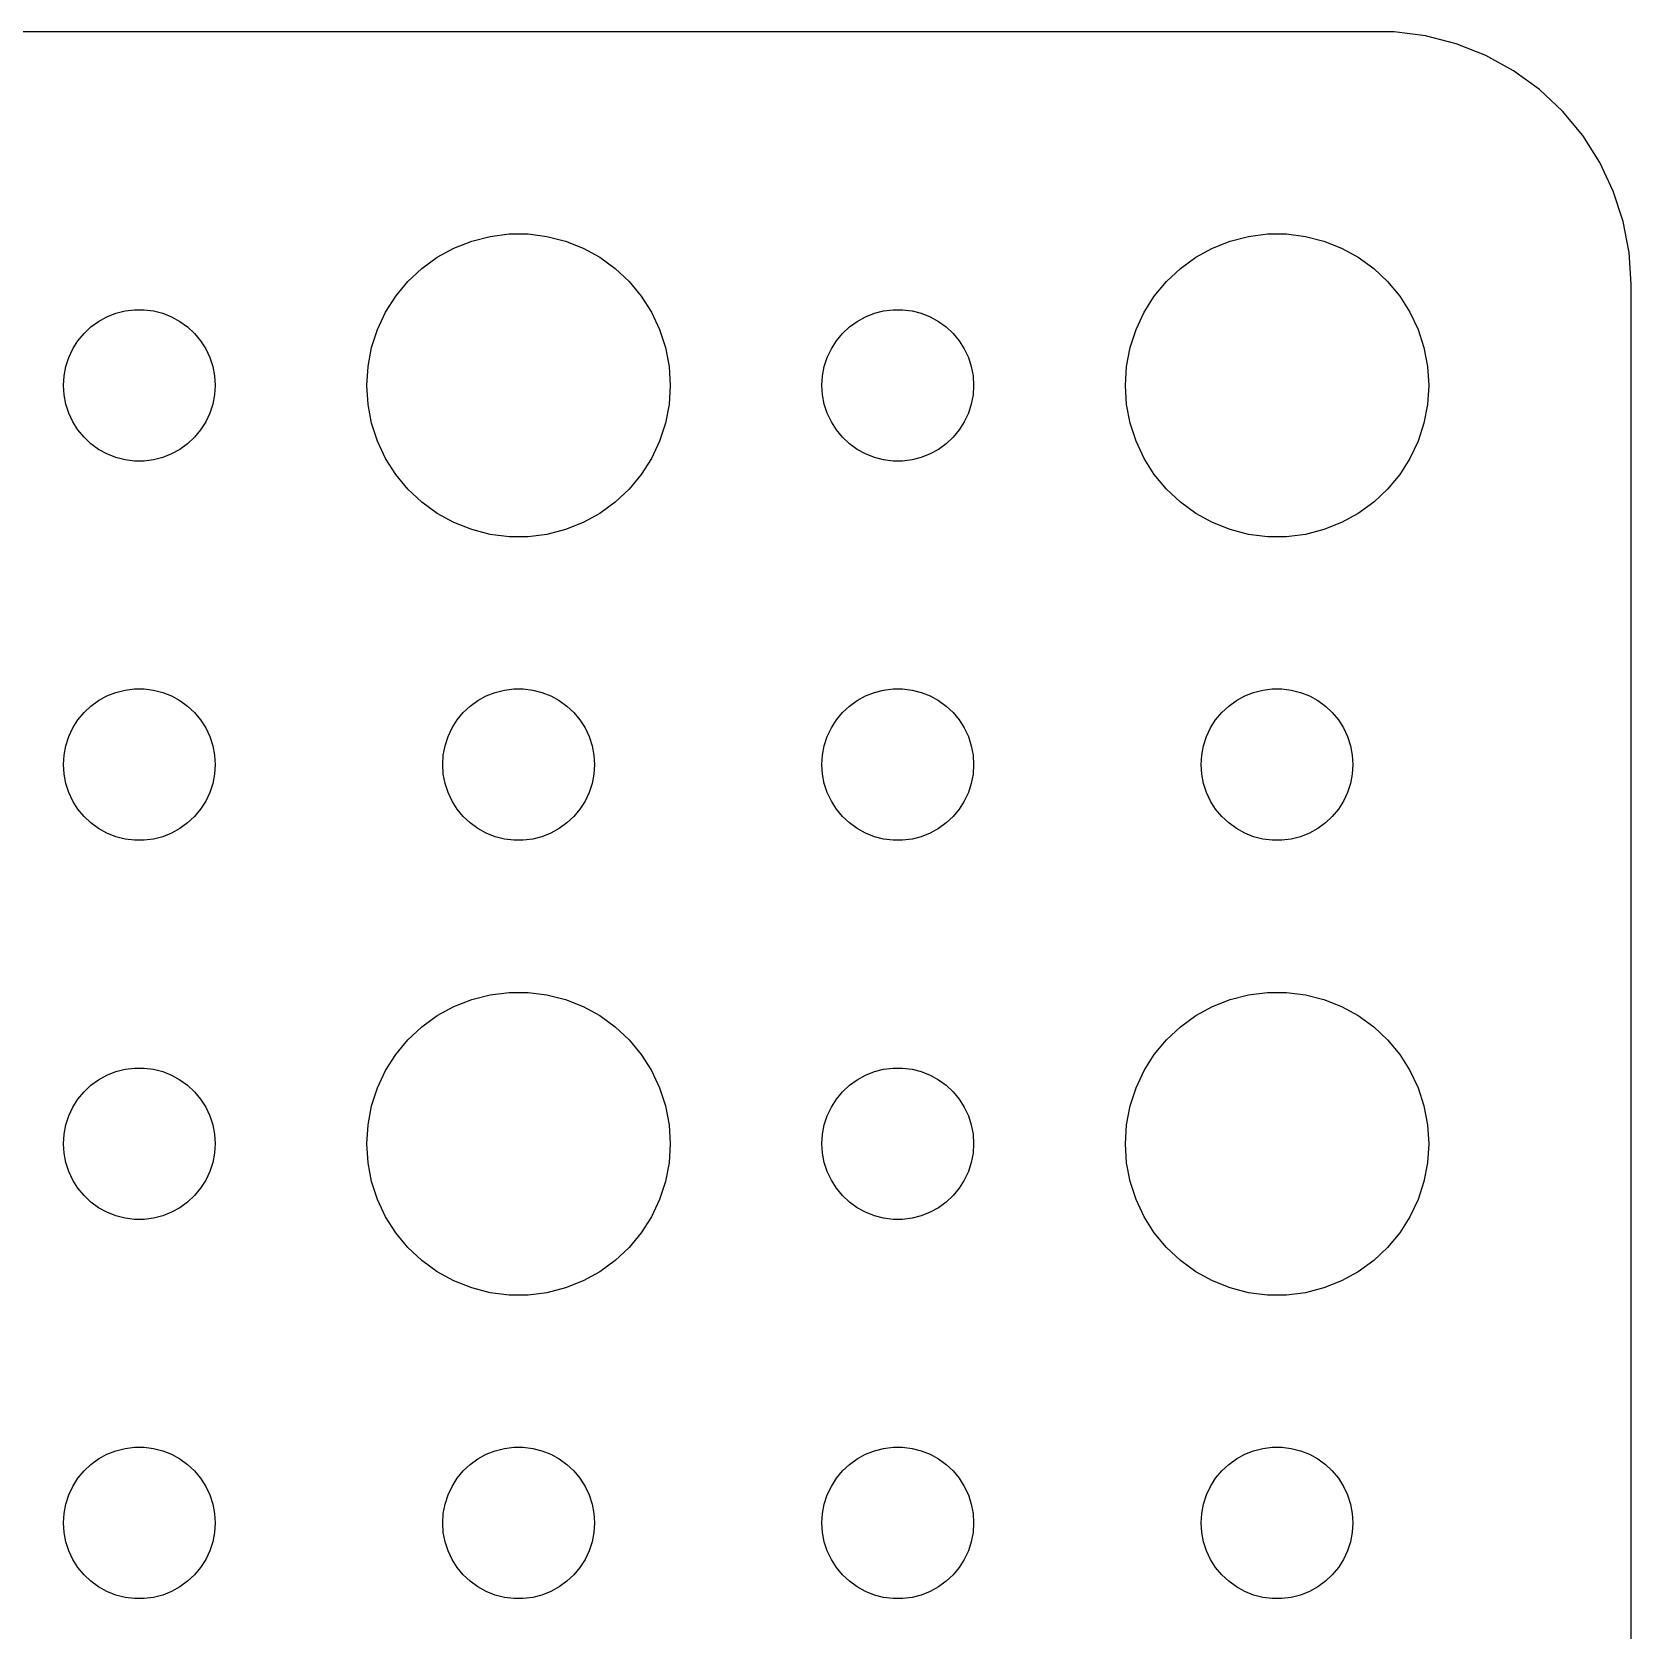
# Model space of a CAD drawing. Header units: metres. Extents: x -120 to 120, y -119 to 119.
# Drawn here: x 87.88 to 119.5, y 87.88 to 119.49 of the extents above; entities that cross this region are included whole.
import ezdxf

# ---------------------------------------------------------------- set-up
doc = ezdxf.new("R2010")
doc.units = ezdxf.units.M

msp = doc.modelspace()

# ---------------------------------------------------------------- linework, layer by layer
for p, q in [((114.814, 119.49), (-114.814, 119.49)), ((115.437, 119.411), (114.814, 119.49)), ((116.045, 119.255), (115.437, 119.411)), ((116.629, 119.024), (116.045, 119.255)), ((117.179, 118.722), (116.629, 119.024)), ((117.687, 118.353), (117.179, 118.722)), ((118.145, 117.923), (117.687, 118.353)), ((118.545, 117.439), (118.145, 117.923)), ((118.882, 116.909), (118.545, 117.439)), ((119.149, 116.341), (118.882, 116.909)), ((119.343, 115.743), (119.149, 116.341)), ((119.461, 115.127), (119.343, 115.743)), ((96.573, 115.353), (96.9379, 115.447)), ((96.9379, 115.447), (97.3116, 115.494)), ((97.3116, 115.494), (97.6884, 115.494)), ((97.6884, 115.494), (98.0621, 115.447)), ((98.0621, 115.447), (98.427, 115.353)), ((111.573, 115.353), (111.938, 115.447)), ((111.938, 115.447), (112.312, 115.494)), ((112.312, 115.494), (112.688, 115.494)), ((112.688, 115.494), (113.062, 115.447)), ((113.062, 115.447), (113.427, 115.353)), ((95.8925, 115.033), (96.2227, 115.214)), ((96.2227, 115.214), (96.573, 115.353)), ((98.427, 115.353), (98.7773, 115.214)), ((98.7773, 115.214), (99.1075, 115.033)), ((110.893, 115.033), (111.223, 115.214)), ((111.223, 115.214), (111.573, 115.353)), ((113.427, 115.353), (113.777, 115.214)), ((113.777, 115.214), (114.107, 115.033)), ((119.5, 114.5), (119.461, 115.127)), ((95.3131, 114.554), (95.5877, 114.812)), ((95.5877, 114.812), (95.8925, 115.033)), ((99.1075, 115.033), (99.4123, 114.812)), ((99.4123, 114.812), (99.6869, 114.554)), ((110.313, 114.554), (110.588, 114.812)), ((110.588, 114.812), (110.893, 115.033)), ((114.107, 115.033), (114.412, 114.812)), ((114.412, 114.812), (114.687, 114.554)), ((95.073, 114.263), (95.3131, 114.554)), ((99.6869, 114.554), (99.927, 114.263)), ((110.073, 114.263), (110.313, 114.554)), ((114.687, 114.554), (114.927, 114.263)), ((119.5, -114.5), (119.5, 114.5)), ((94.8711, 113.945), (95.073, 114.263)), ((99.927, 114.263), (100.129, 113.945)), ((109.871, 113.945), (110.073, 114.263)), ((114.927, 114.263), (115.129, 113.945)), ((89.1963, 113.766), (89.3613, 113.857)), ((89.3613, 113.857), (89.5365, 113.927)), ((89.5365, 113.927), (89.7189, 113.973)), ((89.7189, 113.973), (89.9058, 113.997)), ((89.9058, 113.997), (90.0942, 113.997)), ((90.0942, 113.997), (90.2811, 113.973)), ((90.2811, 113.973), (90.4635, 113.927)), ((90.4635, 113.927), (90.6387, 113.857)), ((90.6387, 113.857), (90.8037, 113.766)), ((94.7107, 113.604), (94.8711, 113.945)), ((100.129, 113.945), (100.289, 113.604)), ((104.196, 113.766), (104.361, 113.857)), ((104.361, 113.857), (104.536, 113.927)), ((104.536, 113.927), (104.719, 113.973)), ((104.719, 113.973), (104.906, 113.997)), ((104.906, 113.997), (105.094, 113.997)), ((105.094, 113.997), (105.281, 113.973)), ((105.281, 113.973), (105.464, 113.927)), ((105.464, 113.927), (105.639, 113.857)), ((105.639, 113.857), (105.804, 113.766)), ((109.711, 113.604), (109.871, 113.945)), ((115.129, 113.945), (115.289, 113.604)), ((88.7865, 113.382), (88.9065, 113.527)), ((88.9065, 113.527), (89.0439, 113.656)), ((89.0439, 113.656), (89.1963, 113.766)), ((90.8037, 113.766), (90.9561, 113.656)), ((90.9561, 113.656), (91.0934, 113.527)), ((91.0934, 113.527), (91.2135, 113.382)), ((94.5943, 113.246), (94.7107, 113.604)), ((100.289, 113.604), (100.406, 113.246)), ((103.786, 113.382), (103.907, 113.527)), ((103.907, 113.527), (104.044, 113.656)), ((104.044, 113.656), (104.196, 113.766)), ((105.804, 113.766), (105.956, 113.656)), ((105.956, 113.656), (106.093, 113.527)), ((106.093, 113.527), (106.214, 113.382)), ((109.594, 113.246), (109.711, 113.604)), ((115.289, 113.604), (115.406, 113.246)), ((88.6053, 113.052), (88.6855, 113.223)), ((88.6855, 113.223), (88.7865, 113.382)), ((91.2135, 113.382), (91.3145, 113.223)), ((91.3145, 113.223), (91.3947, 113.052)), ((94.5237, 112.876), (94.5943, 113.246)), ((100.406, 113.246), (100.476, 112.876)), ((103.605, 113.052), (103.686, 113.223)), ((103.686, 113.223), (103.786, 113.382)), ((106.214, 113.382), (106.314, 113.223)), ((106.314, 113.223), (106.395, 113.052)), ((109.524, 112.876), (109.594, 113.246)), ((115.406, 113.246), (115.476, 112.876)), ((88.5471, 112.873), (88.6053, 113.052)), ((91.3947, 113.052), (91.4529, 112.873)), ((103.547, 112.873), (103.605, 113.052)), ((106.395, 113.052), (106.453, 112.873)), ((88.5, 112.5), (88.5118, 112.688)), ((88.5118, 112.688), (88.5471, 112.873)), ((91.4529, 112.873), (91.4882, 112.688)), ((91.4882, 112.688), (91.5, 112.5)), ((94.5, 112.5), (94.5237, 112.876)), ((100.476, 112.876), (100.5, 112.5)), ((103.5, 112.5), (103.512, 112.688)), ((103.512, 112.688), (103.547, 112.873)), ((106.453, 112.873), (106.488, 112.688)), ((106.488, 112.688), (106.5, 112.5)), ((109.5, 112.5), (109.524, 112.876)), ((115.476, 112.876), (115.5, 112.5)), ((88.5118, 112.312), (88.5, 112.5)), ((88.5471, 112.127), (88.5118, 112.312)), ((91.4882, 112.312), (91.4529, 112.127)), ((91.5, 112.5), (91.4882, 112.312)), ((94.5237, 112.124), (94.5, 112.5)), ((100.5, 112.5), (100.476, 112.124)), ((103.512, 112.312), (103.5, 112.5)), ((103.547, 112.127), (103.512, 112.312)), ((106.488, 112.312), (106.453, 112.127)), ((106.5, 112.5), (106.488, 112.312)), ((109.524, 112.124), (109.5, 112.5)), ((115.5, 112.5), (115.476, 112.124)), ((88.6053, 111.948), (88.5471, 112.127)), ((88.6855, 111.777), (88.6053, 111.948)), ((91.3947, 111.948), (91.3145, 111.777)), ((91.4529, 112.127), (91.3947, 111.948)), ((94.5943, 111.754), (94.5237, 112.124)), ((100.476, 112.124), (100.406, 111.754)), ((103.605, 111.948), (103.547, 112.127)), ((103.686, 111.777), (103.605, 111.948)), ((106.395, 111.948), (106.314, 111.777)), ((106.453, 112.127), (106.395, 111.948)), ((109.594, 111.754), (109.524, 112.124)), ((115.476, 112.124), (115.406, 111.754)), ((88.7865, 111.618), (88.6855, 111.777)), ((91.3145, 111.777), (91.2135, 111.618)), ((94.7107, 111.396), (94.5943, 111.754)), ((100.406, 111.754), (100.289, 111.396)), ((103.786, 111.618), (103.686, 111.777)), ((106.314, 111.777), (106.214, 111.618)), ((109.711, 111.396), (109.594, 111.754)), ((115.406, 111.754), (115.289, 111.396)), ((88.9065, 111.473), (88.7865, 111.618)), ((89.0439, 111.344), (88.9065, 111.473)), ((89.1963, 111.234), (89.0439, 111.344)), ((90.9561, 111.344), (90.8037, 111.234)), ((91.0934, 111.473), (90.9561, 111.344)), ((91.2135, 111.618), (91.0934, 111.473)), ((94.8711, 111.055), (94.7107, 111.396)), ((100.289, 111.396), (100.129, 111.055)), ((103.907, 111.473), (103.786, 111.618)), ((104.044, 111.344), (103.907, 111.473)), ((104.196, 111.234), (104.044, 111.344)), ((105.956, 111.344), (105.804, 111.234)), ((106.093, 111.473), (105.956, 111.344)), ((106.214, 111.618), (106.093, 111.473)), ((109.871, 111.055), (109.711, 111.396)), ((115.289, 111.396), (115.129, 111.055)), ((89.3613, 111.143), (89.1963, 111.234)), ((89.5365, 111.073), (89.3613, 111.143)), ((89.7189, 111.027), (89.5365, 111.073)), ((89.9058, 111.003), (89.7189, 111.027)), ((90.0942, 111.003), (89.9058, 111.003)), ((90.2811, 111.027), (90.0942, 111.003)), ((90.4635, 111.073), (90.2811, 111.027)), ((90.6387, 111.143), (90.4635, 111.073)), ((90.8037, 111.234), (90.6387, 111.143)), ((95.073, 110.737), (94.8711, 111.055)), ((100.129, 111.055), (99.927, 110.737)), ((104.361, 111.143), (104.196, 111.234)), ((104.536, 111.073), (104.361, 111.143)), ((104.719, 111.027), (104.536, 111.073)), ((104.906, 111.003), (104.719, 111.027)), ((105.094, 111.003), (104.906, 111.003)), ((105.281, 111.027), (105.094, 111.003)), ((105.464, 111.073), (105.281, 111.027)), ((105.639, 111.143), (105.464, 111.073)), ((105.804, 111.234), (105.639, 111.143)), ((110.073, 110.737), (109.871, 111.055)), ((115.129, 111.055), (114.927, 110.737)), ((95.3131, 110.446), (95.073, 110.737)), ((99.927, 110.737), (99.6869, 110.446)), ((110.313, 110.446), (110.073, 110.737)), ((114.927, 110.737), (114.687, 110.446)), ((95.5877, 110.188), (95.3131, 110.446)), ((99.6869, 110.446), (99.4123, 110.188)), ((110.588, 110.188), (110.313, 110.446)), ((114.687, 110.446), (114.412, 110.188)), ((95.8925, 109.967), (95.5877, 110.188)), ((99.4123, 110.188), (99.1075, 109.967)), ((110.893, 109.967), (110.588, 110.188)), ((114.412, 110.188), (114.107, 109.967)), ((96.2227, 109.786), (95.8925, 109.967)), ((96.573, 109.647), (96.2227, 109.786)), ((98.7773, 109.786), (98.427, 109.647)), ((99.1075, 109.967), (98.7773, 109.786)), ((111.223, 109.786), (110.893, 109.967)), ((111.573, 109.647), (111.223, 109.786)), ((113.777, 109.786), (113.427, 109.647)), ((114.107, 109.967), (113.777, 109.786)), ((96.9379, 109.553), (96.573, 109.647)), ((97.3116, 109.506), (96.9379, 109.553)), ((97.6884, 109.506), (97.3116, 109.506)), ((98.0621, 109.553), (97.6884, 109.506)), ((98.427, 109.647), (98.0621, 109.553)), ((111.938, 109.553), (111.573, 109.647)), ((112.312, 109.506), (111.938, 109.553)), ((112.688, 109.506), (112.312, 109.506)), ((113.062, 109.553), (112.688, 109.506)), ((113.427, 109.647), (113.062, 109.553)), ((89.0439, 106.156), (89.1963, 106.266)), ((89.1963, 106.266), (89.3613, 106.357)), ((89.3613, 106.357), (89.5365, 106.427)), ((89.5365, 106.427), (89.7189, 106.473)), ((89.7189, 106.473), (89.9058, 106.497)), ((89.9058, 106.497), (90.0942, 106.497)), ((90.0942, 106.497), (90.2811, 106.473)), ((90.2811, 106.473), (90.4635, 106.427)), ((90.4635, 106.427), (90.6387, 106.357)), ((90.6387, 106.357), (90.8037, 106.266)), ((90.8037, 106.266), (90.9561, 106.156)), ((96.5439, 106.156), (96.6963, 106.266)), ((96.6963, 106.266), (96.8613, 106.357)), ((96.8613, 106.357), (97.0365, 106.427)), ((97.0365, 106.427), (97.2189, 106.473)), ((97.2189, 106.473), (97.4058, 106.497)), ((97.4058, 106.497), (97.5942, 106.497)), ((97.5942, 106.497), (97.7811, 106.473)), ((97.7811, 106.473), (97.9635, 106.427)), ((97.9635, 106.427), (98.1387, 106.357)), ((98.1387, 106.357), (98.3037, 106.266)), ((98.3037, 106.266), (98.4561, 106.156)), ((104.044, 106.156), (104.196, 106.266)), ((104.196, 106.266), (104.361, 106.357)), ((104.361, 106.357), (104.536, 106.427)), ((104.536, 106.427), (104.719, 106.473)), ((104.719, 106.473), (104.906, 106.497)), ((104.906, 106.497), (105.094, 106.497)), ((105.094, 106.497), (105.281, 106.473)), ((105.281, 106.473), (105.464, 106.427)), ((105.464, 106.427), (105.639, 106.357)), ((105.639, 106.357), (105.804, 106.266)), ((105.804, 106.266), (105.956, 106.156)), ((111.544, 106.156), (111.696, 106.266)), ((111.696, 106.266), (111.861, 106.357)), ((111.861, 106.357), (112.036, 106.427)), ((112.036, 106.427), (112.219, 106.473)), ((112.219, 106.473), (112.406, 106.497)), ((112.406, 106.497), (112.594, 106.497)), ((112.594, 106.497), (112.781, 106.473)), ((112.781, 106.473), (112.964, 106.427)), ((112.964, 106.427), (113.139, 106.357)), ((113.139, 106.357), (113.304, 106.266)), ((113.304, 106.266), (113.456, 106.156)), ((88.7865, 105.882), (88.9065, 106.027)), ((88.9065, 106.027), (89.0439, 106.156)), ((90.9561, 106.156), (91.0934, 106.027)), ((91.0934, 106.027), (91.2135, 105.882)), ((96.2865, 105.882), (96.4065, 106.027)), ((96.4065, 106.027), (96.5439, 106.156)), ((98.4561, 106.156), (98.5934, 106.027)), ((98.5934, 106.027), (98.7135, 105.882)), ((103.786, 105.882), (103.907, 106.027)), ((103.907, 106.027), (104.044, 106.156)), ((105.956, 106.156), (106.093, 106.027)), ((106.093, 106.027), (106.214, 105.882)), ((111.286, 105.882), (111.407, 106.027)), ((111.407, 106.027), (111.544, 106.156)), ((113.456, 106.156), (113.593, 106.027)), ((113.593, 106.027), (113.714, 105.882)), ((88.6053, 105.552), (88.6855, 105.723)), ((88.6855, 105.723), (88.7865, 105.882)), ((91.2135, 105.882), (91.3145, 105.723)), ((91.3145, 105.723), (91.3947, 105.552)), ((96.1053, 105.552), (96.1855, 105.723)), ((96.1855, 105.723), (96.2865, 105.882)), ((98.7135, 105.882), (98.8145, 105.723)), ((98.8145, 105.723), (98.8947, 105.552)), ((103.605, 105.552), (103.686, 105.723)), ((103.686, 105.723), (103.786, 105.882)), ((106.214, 105.882), (106.314, 105.723)), ((106.314, 105.723), (106.395, 105.552)), ((111.105, 105.552), (111.186, 105.723)), ((111.186, 105.723), (111.286, 105.882)), ((113.714, 105.882), (113.814, 105.723)), ((113.814, 105.723), (113.895, 105.552)), ((88.5118, 105.188), (88.5471, 105.373)), ((88.5471, 105.373), (88.6053, 105.552)), ((91.3947, 105.552), (91.4529, 105.373)), ((91.4529, 105.373), (91.4882, 105.188)), ((96.0118, 105.188), (96.0471, 105.373)), ((96.0471, 105.373), (96.1053, 105.552)), ((98.8947, 105.552), (98.9529, 105.373)), ((98.9529, 105.373), (98.9882, 105.188)), ((103.512, 105.188), (103.547, 105.373)), ((103.547, 105.373), (103.605, 105.552)), ((106.395, 105.552), (106.453, 105.373)), ((106.453, 105.373), (106.488, 105.188)), ((111.012, 105.188), (111.047, 105.373)), ((111.047, 105.373), (111.105, 105.552)), ((113.895, 105.552), (113.953, 105.373)), ((113.953, 105.373), (113.988, 105.188)), ((88.5, 105), (88.5118, 105.188)), ((88.5118, 104.812), (88.5, 105)), ((91.4882, 105.188), (91.5, 105)), ((91.5, 105), (91.4882, 104.812)), ((96, 105), (96.0118, 105.188)), ((96.0118, 104.812), (96, 105)), ((98.9882, 105.188), (99, 105)), ((99, 105), (98.9882, 104.812)), ((103.5, 105), (103.512, 105.188)), ((103.512, 104.812), (103.5, 105)), ((106.488, 105.188), (106.5, 105)), ((106.5, 105), (106.488, 104.812)), ((111, 105), (111.012, 105.188)), ((111.012, 104.812), (111, 105)), ((113.988, 105.188), (114, 105)), ((114, 105), (113.988, 104.812)), ((88.5471, 104.627), (88.5118, 104.812)), ((91.4882, 104.812), (91.4529, 104.627)), ((96.0471, 104.627), (96.0118, 104.812)), ((98.9882, 104.812), (98.9529, 104.627)), ((103.547, 104.627), (103.512, 104.812)), ((106.488, 104.812), (106.453, 104.627)), ((111.047, 104.627), (111.012, 104.812)), ((113.988, 104.812), (113.953, 104.627)), ((88.6053, 104.448), (88.5471, 104.627)), ((88.6855, 104.277), (88.6053, 104.448)), ((91.3947, 104.448), (91.3145, 104.277)), ((91.4529, 104.627), (91.3947, 104.448)), ((96.1053, 104.448), (96.0471, 104.627)), ((96.1855, 104.277), (96.1053, 104.448)), ((98.8947, 104.448), (98.8145, 104.277)), ((98.9529, 104.627), (98.8947, 104.448)), ((103.605, 104.448), (103.547, 104.627)), ((103.686, 104.277), (103.605, 104.448)), ((106.395, 104.448), (106.314, 104.277)), ((106.453, 104.627), (106.395, 104.448)), ((111.105, 104.448), (111.047, 104.627)), ((111.186, 104.277), (111.105, 104.448)), ((113.895, 104.448), (113.814, 104.277)), ((113.953, 104.627), (113.895, 104.448)), ((88.7865, 104.118), (88.6855, 104.277)), ((88.9065, 103.973), (88.7865, 104.118)), ((91.2135, 104.118), (91.0934, 103.973)), ((91.3145, 104.277), (91.2135, 104.118)), ((96.2865, 104.118), (96.1855, 104.277)), ((96.4065, 103.973), (96.2865, 104.118)), ((98.7135, 104.118), (98.5934, 103.973)), ((98.8145, 104.277), (98.7135, 104.118)), ((103.786, 104.118), (103.686, 104.277)), ((103.907, 103.973), (103.786, 104.118)), ((106.214, 104.118), (106.093, 103.973)), ((106.314, 104.277), (106.214, 104.118)), ((111.286, 104.118), (111.186, 104.277)), ((111.407, 103.973), (111.286, 104.118)), ((113.714, 104.118), (113.593, 103.973)), ((113.814, 104.277), (113.714, 104.118)), ((89.0439, 103.844), (88.9065, 103.973)), ((89.1963, 103.734), (89.0439, 103.844)), ((89.3613, 103.643), (89.1963, 103.734)), ((90.8037, 103.734), (90.6387, 103.643)), ((90.9561, 103.844), (90.8037, 103.734)), ((91.0934, 103.973), (90.9561, 103.844)), ((96.5439, 103.844), (96.4065, 103.973)), ((96.6963, 103.734), (96.5439, 103.844)), ((96.8613, 103.643), (96.6963, 103.734)), ((98.3037, 103.734), (98.1387, 103.643)), ((98.4561, 103.844), (98.3037, 103.734)), ((98.5934, 103.973), (98.4561, 103.844)), ((104.044, 103.844), (103.907, 103.973)), ((104.196, 103.734), (104.044, 103.844)), ((104.361, 103.643), (104.196, 103.734)), ((105.804, 103.734), (105.639, 103.643)), ((105.956, 103.844), (105.804, 103.734)), ((106.093, 103.973), (105.956, 103.844)), ((111.544, 103.844), (111.407, 103.973)), ((111.696, 103.734), (111.544, 103.844)), ((111.861, 103.643), (111.696, 103.734)), ((113.304, 103.734), (113.139, 103.643)), ((113.456, 103.844), (113.304, 103.734)), ((113.593, 103.973), (113.456, 103.844)), ((89.5365, 103.573), (89.3613, 103.643)), ((89.7189, 103.527), (89.5365, 103.573)), ((89.9058, 103.503), (89.7189, 103.527)), ((90.0942, 103.503), (89.9058, 103.503)), ((90.2811, 103.527), (90.0942, 103.503)), ((90.4635, 103.573), (90.2811, 103.527)), ((90.6387, 103.643), (90.4635, 103.573)), ((97.0365, 103.573), (96.8613, 103.643)), ((97.2189, 103.527), (97.0365, 103.573)), ((97.4058, 103.503), (97.2189, 103.527)), ((97.5942, 103.503), (97.4058, 103.503)), ((97.7811, 103.527), (97.5942, 103.503)), ((97.9635, 103.573), (97.7811, 103.527)), ((98.1387, 103.643), (97.9635, 103.573)), ((104.536, 103.573), (104.361, 103.643)), ((104.719, 103.527), (104.536, 103.573)), ((104.906, 103.503), (104.719, 103.527)), ((105.094, 103.503), (104.906, 103.503)), ((105.281, 103.527), (105.094, 103.503)), ((105.464, 103.573), (105.281, 103.527)), ((105.639, 103.643), (105.464, 103.573)), ((112.036, 103.573), (111.861, 103.643)), ((112.219, 103.527), (112.036, 103.573)), ((112.406, 103.503), (112.219, 103.527)), ((112.594, 103.503), (112.406, 103.503)), ((112.781, 103.527), (112.594, 103.503)), ((112.964, 103.573), (112.781, 103.527)), ((113.139, 103.643), (112.964, 103.573)), ((96.2227, 100.214), (96.573, 100.353)), ((96.573, 100.353), (96.9379, 100.447)), ((96.9379, 100.447), (97.3116, 100.494)), ((97.3116, 100.494), (97.6884, 100.494)), ((97.6884, 100.494), (98.0621, 100.447)), ((98.0621, 100.447), (98.427, 100.353)), ((98.427, 100.353), (98.7773, 100.214)), ((111.223, 100.214), (111.573, 100.353)), ((111.573, 100.353), (111.938, 100.447)), ((111.938, 100.447), (112.312, 100.494)), ((112.312, 100.494), (112.688, 100.494)), ((112.688, 100.494), (113.062, 100.447)), ((113.062, 100.447), (113.427, 100.353)), ((113.427, 100.353), (113.777, 100.214)), ((95.5877, 99.8115), (95.8925, 100.033)), ((95.8925, 100.033), (96.2227, 100.214)), ((98.7773, 100.214), (99.1075, 100.033)), ((99.1075, 100.033), (99.4123, 99.8115)), ((110.588, 99.8115), (110.893, 100.033)), ((110.893, 100.033), (111.223, 100.214)), ((113.777, 100.214), (114.107, 100.033)), ((114.107, 100.033), (114.412, 99.8115)), ((95.3131, 99.5536), (95.5877, 99.8115)), ((99.4123, 99.8115), (99.6869, 99.5536)), ((110.313, 99.5536), (110.588, 99.8115)), ((114.412, 99.8115), (114.687, 99.5536)), ((95.073, 99.2634), (95.3131, 99.5536)), ((99.6869, 99.5536), (99.927, 99.2634)), ((110.073, 99.2634), (110.313, 99.5536)), ((114.687, 99.5536), (114.927, 99.2634)), ((89.7189, 98.9734), (89.9058, 98.997)), ((89.9058, 98.997), (90.0942, 98.997)), ((90.0942, 98.997), (90.2811, 98.9734)), ((94.8711, 98.9453), (95.073, 99.2634)), ((99.927, 99.2634), (100.129, 98.9453)), ((104.719, 98.9734), (104.906, 98.997)), ((104.906, 98.997), (105.094, 98.997)), ((105.094, 98.997), (105.281, 98.9734)), ((109.871, 98.9453), (110.073, 99.2634)), ((114.927, 99.2634), (115.129, 98.9453)), ((89.0439, 98.6558), (89.1963, 98.7665)), ((89.1963, 98.7665), (89.3613, 98.8572)), ((89.3613, 98.8572), (89.5365, 98.9266)), ((89.5365, 98.9266), (89.7189, 98.9734)), ((90.2811, 98.9734), (90.4635, 98.9266)), ((90.4635, 98.9266), (90.6387, 98.8572)), ((90.6387, 98.8572), (90.8037, 98.7665)), ((90.8037, 98.7665), (90.9561, 98.6558)), ((94.7107, 98.6044), (94.8711, 98.9453)), ((100.129, 98.9453), (100.289, 98.6044)), ((104.044, 98.6558), (104.196, 98.7665)), ((104.196, 98.7665), (104.361, 98.8572)), ((104.361, 98.8572), (104.536, 98.9266)), ((104.536, 98.9266), (104.719, 98.9734)), ((105.281, 98.9734), (105.464, 98.9266)), ((105.464, 98.9266), (105.639, 98.8572)), ((105.639, 98.8572), (105.804, 98.7665)), ((105.804, 98.7665), (105.956, 98.6558)), ((109.711, 98.6044), (109.871, 98.9453)), ((115.129, 98.9453), (115.289, 98.6044)), ((88.6855, 98.2226), (88.7865, 98.3817)), ((88.7865, 98.3817), (88.9065, 98.5268)), ((88.9065, 98.5268), (89.0439, 98.6558)), ((90.9561, 98.6558), (91.0934, 98.5268)), ((91.0934, 98.5268), (91.2135, 98.3817)), ((91.2135, 98.3817), (91.3145, 98.2226)), ((94.5943, 98.2461), (94.7107, 98.6044)), ((100.289, 98.6044), (100.406, 98.2461)), ((103.686, 98.2226), (103.786, 98.3817)), ((103.786, 98.3817), (103.907, 98.5268)), ((103.907, 98.5268), (104.044, 98.6558)), ((105.956, 98.6558), (106.093, 98.5268)), ((106.093, 98.5268), (106.214, 98.3817)), ((106.214, 98.3817), (106.314, 98.2226)), ((109.594, 98.2461), (109.711, 98.6044)), ((115.289, 98.6044), (115.406, 98.2461)), ((88.5471, 97.873), (88.6053, 98.0522)), ((88.6053, 98.0522), (88.6855, 98.2226)), ((91.3145, 98.2226), (91.3947, 98.0522)), ((91.3947, 98.0522), (91.4529, 97.873)), ((94.5237, 97.876), (94.5943, 98.2461)), ((100.406, 98.2461), (100.476, 97.876)), ((103.547, 97.873), (103.605, 98.0522)), ((103.605, 98.0522), (103.686, 98.2226)), ((106.314, 98.2226), (106.395, 98.0522)), ((106.395, 98.0522), (106.453, 97.873)), ((109.524, 97.876), (109.594, 98.2461)), ((115.406, 98.2461), (115.476, 97.876)), ((88.5118, 97.688), (88.5471, 97.873)), ((91.4529, 97.873), (91.4882, 97.688)), ((94.5, 97.5), (94.5237, 97.876)), ((100.476, 97.876), (100.5, 97.5)), ((103.512, 97.688), (103.547, 97.873)), ((106.453, 97.873), (106.488, 97.688)), ((109.5, 97.5), (109.524, 97.876)), ((115.476, 97.876), (115.5, 97.5)), ((88.5, 97.5), (88.5118, 97.688)), ((88.5118, 97.312), (88.5, 97.5)), ((91.4882, 97.688), (91.5, 97.5)), ((91.5, 97.5), (91.4882, 97.312)), ((94.5237, 97.124), (94.5, 97.5)), ((100.5, 97.5), (100.476, 97.124)), ((103.5, 97.5), (103.512, 97.688)), ((103.512, 97.312), (103.5, 97.5)), ((106.488, 97.688), (106.5, 97.5)), ((106.5, 97.5), (106.488, 97.312)), ((109.524, 97.124), (109.5, 97.5)), ((115.5, 97.5), (115.476, 97.124)), ((88.5471, 97.127), (88.5118, 97.312)), ((88.6053, 96.9478), (88.5471, 97.127)), ((91.4529, 97.127), (91.3947, 96.9478)), ((91.4882, 97.312), (91.4529, 97.127)), ((94.5943, 96.7539), (94.5237, 97.124)), ((100.476, 97.124), (100.406, 96.7539)), ((103.547, 97.127), (103.512, 97.312)), ((103.605, 96.9478), (103.547, 97.127)), ((106.453, 97.127), (106.395, 96.9478)), ((106.488, 97.312), (106.453, 97.127)), ((109.594, 96.7539), (109.524, 97.124)), ((115.476, 97.124), (115.406, 96.7539)), ((88.6855, 96.7774), (88.6053, 96.9478)), ((88.7865, 96.6183), (88.6855, 96.7774)), ((91.3145, 96.7774), (91.2135, 96.6183)), ((91.3947, 96.9478), (91.3145, 96.7774)), ((103.686, 96.7774), (103.605, 96.9478)), ((103.786, 96.6183), (103.686, 96.7774)), ((106.314, 96.7774), (106.214, 96.6183)), ((106.395, 96.9478), (106.314, 96.7774)), ((88.9065, 96.4732), (88.7865, 96.6183)), ((89.0439, 96.3442), (88.9065, 96.4732)), ((91.0934, 96.4732), (90.9561, 96.3442)), ((91.2135, 96.6183), (91.0934, 96.4732)), ((94.7107, 96.3956), (94.5943, 96.7539)), ((100.406, 96.7539), (100.289, 96.3956)), ((103.907, 96.4732), (103.786, 96.6183)), ((104.044, 96.3442), (103.907, 96.4732)), ((106.093, 96.4732), (105.956, 96.3442)), ((106.214, 96.6183), (106.093, 96.4732)), ((109.711, 96.3956), (109.594, 96.7539)), ((115.406, 96.7539), (115.289, 96.3956)), ((89.1963, 96.2335), (89.0439, 96.3442)), ((89.3613, 96.1428), (89.1963, 96.2335)), ((89.5365, 96.0734), (89.3613, 96.1428)), ((90.6387, 96.1428), (90.4635, 96.0734)), ((90.8037, 96.2335), (90.6387, 96.1428)), ((90.9561, 96.3442), (90.8037, 96.2335)), ((94.8711, 96.0547), (94.7107, 96.3956)), ((100.289, 96.3956), (100.129, 96.0547)), ((104.196, 96.2335), (104.044, 96.3442)), ((104.361, 96.1428), (104.196, 96.2335)), ((104.536, 96.0734), (104.361, 96.1428)), ((105.639, 96.1428), (105.464, 96.0734)), ((105.804, 96.2335), (105.639, 96.1428)), ((105.956, 96.3442), (105.804, 96.2335)), ((109.871, 96.0547), (109.711, 96.3956)), ((115.289, 96.3956), (115.129, 96.0547)), ((89.7189, 96.0266), (89.5365, 96.0734)), ((89.9058, 96.003), (89.7189, 96.0266)), ((90.0942, 96.003), (89.9058, 96.003)), ((90.2811, 96.0266), (90.0942, 96.003)), ((90.4635, 96.0734), (90.2811, 96.0266)), ((95.073, 95.7366), (94.8711, 96.0547)), ((100.129, 96.0547), (99.927, 95.7366)), ((104.719, 96.0266), (104.536, 96.0734)), ((104.906, 96.003), (104.719, 96.0266)), ((105.094, 96.003), (104.906, 96.003)), ((105.281, 96.0266), (105.094, 96.003)), ((105.464, 96.0734), (105.281, 96.0266)), ((110.073, 95.7366), (109.871, 96.0547)), ((115.129, 96.0547), (114.927, 95.7366)), ((95.3131, 95.4464), (95.073, 95.7366)), ((99.927, 95.7366), (99.6869, 95.4464)), ((110.313, 95.4464), (110.073, 95.7366)), ((114.927, 95.7366), (114.687, 95.4464)), ((95.5877, 95.1885), (95.3131, 95.4464)), ((95.8925, 94.967), (95.5877, 95.1885)), ((99.4123, 95.1885), (99.1075, 94.967)), ((99.6869, 95.4464), (99.4123, 95.1885)), ((110.588, 95.1885), (110.313, 95.4464)), ((110.893, 94.967), (110.588, 95.1885)), ((114.412, 95.1885), (114.107, 94.967)), ((114.687, 95.4464), (114.412, 95.1885)), ((96.2227, 94.7855), (95.8925, 94.967)), ((99.1075, 94.967), (98.7773, 94.7855)), ((111.223, 94.7855), (110.893, 94.967)), ((114.107, 94.967), (113.777, 94.7855)), ((96.573, 94.6468), (96.2227, 94.7855)), ((96.9379, 94.5531), (96.573, 94.6468)), ((97.3116, 94.5059), (96.9379, 94.5531)), ((98.0621, 94.5531), (97.6884, 94.5059)), ((98.427, 94.6468), (98.0621, 94.5531)), ((98.7773, 94.7855), (98.427, 94.6468)), ((111.573, 94.6468), (111.223, 94.7855)), ((111.938, 94.5531), (111.573, 94.6468)), ((112.312, 94.5059), (111.938, 94.5531)), ((113.062, 94.5531), (112.688, 94.5059)), ((113.427, 94.6468), (113.062, 94.5531)), ((113.777, 94.7855), (113.427, 94.6468)), ((97.6884, 94.5059), (97.3116, 94.5059)), ((112.688, 94.5059), (112.312, 94.5059)), ((89.3613, 91.3572), (89.5365, 91.4266)), ((89.5365, 91.4266), (89.7189, 91.4734)), ((89.7189, 91.4734), (89.9058, 91.497)), ((89.9058, 91.497), (90.0942, 91.497)), ((90.0942, 91.497), (90.2811, 91.4734)), ((90.2811, 91.4734), (90.4635, 91.4266)), ((90.4635, 91.4266), (90.6387, 91.3572)), ((96.8613, 91.3572), (97.0365, 91.4266)), ((97.0365, 91.4266), (97.2189, 91.4734)), ((97.2189, 91.4734), (97.4058, 91.497)), ((97.4058, 91.497), (97.5942, 91.497)), ((97.5942, 91.497), (97.7811, 91.4734)), ((97.7811, 91.4734), (97.9635, 91.4266)), ((97.9635, 91.4266), (98.1387, 91.3572)), ((104.361, 91.3572), (104.536, 91.4266)), ((104.536, 91.4266), (104.719, 91.4734)), ((104.719, 91.4734), (104.906, 91.497)), ((104.906, 91.497), (105.094, 91.497)), ((105.094, 91.497), (105.281, 91.4734)), ((105.281, 91.4734), (105.464, 91.4266)), ((105.464, 91.4266), (105.639, 91.3572)), ((111.861, 91.3572), (112.036, 91.4266)), ((112.036, 91.4266), (112.219, 91.4734)), ((112.219, 91.4734), (112.406, 91.497)), ((112.406, 91.497), (112.594, 91.497)), ((112.594, 91.497), (112.781, 91.4734)), ((112.781, 91.4734), (112.964, 91.4266)), ((112.964, 91.4266), (113.139, 91.3572)), ((88.9065, 91.0268), (89.0439, 91.1558)), ((89.0439, 91.1558), (89.1963, 91.2665)), ((89.1963, 91.2665), (89.3613, 91.3572)), ((90.6387, 91.3572), (90.8037, 91.2665)), ((90.8037, 91.2665), (90.9561, 91.1558)), ((90.9561, 91.1558), (91.0934, 91.0268)), ((96.4065, 91.0268), (96.5439, 91.1558)), ((96.5439, 91.1558), (96.6963, 91.2665)), ((96.6963, 91.2665), (96.8613, 91.3572)), ((98.1387, 91.3572), (98.3037, 91.2665)), ((98.3037, 91.2665), (98.4561, 91.1558)), ((98.4561, 91.1558), (98.5934, 91.0268)), ((103.907, 91.0268), (104.044, 91.1558)), ((104.044, 91.1558), (104.196, 91.2665)), ((104.196, 91.2665), (104.361, 91.3572)), ((105.639, 91.3572), (105.804, 91.2665)), ((105.804, 91.2665), (105.956, 91.1558)), ((105.956, 91.1558), (106.093, 91.0268)), ((111.407, 91.0268), (111.544, 91.1558)), ((111.544, 91.1558), (111.696, 91.2665)), ((111.696, 91.2665), (111.861, 91.3572)), ((113.139, 91.3572), (113.304, 91.2665)), ((113.304, 91.2665), (113.456, 91.1558)), ((113.456, 91.1558), (113.593, 91.0268)), ((88.6855, 90.7226), (88.7865, 90.8817)), ((88.7865, 90.8817), (88.9065, 91.0268)), ((91.0934, 91.0268), (91.2135, 90.8817)), ((91.2135, 90.8817), (91.3145, 90.7226)), ((96.1855, 90.7226), (96.2865, 90.8817)), ((96.2865, 90.8817), (96.4065, 91.0268)), ((98.5934, 91.0268), (98.7135, 90.8817)), ((98.7135, 90.8817), (98.8145, 90.7226)), ((103.686, 90.7226), (103.786, 90.8817)), ((103.786, 90.8817), (103.907, 91.0268)), ((106.093, 91.0268), (106.214, 90.8817)), ((106.214, 90.8817), (106.314, 90.7226)), ((111.186, 90.7226), (111.286, 90.8817)), ((111.286, 90.8817), (111.407, 91.0268)), ((113.593, 91.0268), (113.714, 90.8817)), ((113.714, 90.8817), (113.814, 90.7226)), ((88.5471, 90.373), (88.6053, 90.5522)), ((88.6053, 90.5522), (88.6855, 90.7226)), ((91.3145, 90.7226), (91.3947, 90.5522)), ((91.3947, 90.5522), (91.4529, 90.373)), ((96.0471, 90.373), (96.1053, 90.5522)), ((96.1053, 90.5522), (96.1855, 90.7226)), ((98.8145, 90.7226), (98.8947, 90.5522)), ((98.8947, 90.5522), (98.9529, 90.373)), ((103.547, 90.373), (103.605, 90.5522)), ((103.605, 90.5522), (103.686, 90.7226)), ((106.314, 90.7226), (106.395, 90.5522)), ((106.395, 90.5522), (106.453, 90.373)), ((111.047, 90.373), (111.105, 90.5522)), ((111.105, 90.5522), (111.186, 90.7226)), ((113.814, 90.7226), (113.895, 90.5522)), ((113.895, 90.5522), (113.953, 90.373)), ((88.5, 90), (88.5118, 90.188)), ((88.5118, 90.188), (88.5471, 90.373)), ((91.4529, 90.373), (91.4882, 90.188)), ((91.4882, 90.188), (91.5, 90)), ((96, 90), (96.0118, 90.188)), ((96.0118, 90.188), (96.0471, 90.373)), ((98.9529, 90.373), (98.9882, 90.188)), ((98.9882, 90.188), (99, 90)), ((103.5, 90), (103.512, 90.188)), ((103.512, 90.188), (103.547, 90.373)), ((106.453, 90.373), (106.488, 90.188)), ((106.488, 90.188), (106.5, 90)), ((111, 90), (111.012, 90.188)), ((111.012, 90.188), (111.047, 90.373)), ((113.953, 90.373), (113.988, 90.188)), ((113.988, 90.188), (114, 90)), ((88.5118, 89.812), (88.5, 90)), ((88.5471, 89.627), (88.5118, 89.812)), ((91.4882, 89.812), (91.4529, 89.627)), ((91.5, 90), (91.4882, 89.812)), ((96.0118, 89.812), (96, 90)), ((96.0471, 89.627), (96.0118, 89.812)), ((98.9882, 89.812), (98.9529, 89.627)), ((99, 90), (98.9882, 89.812)), ((103.512, 89.812), (103.5, 90)), ((103.547, 89.627), (103.512, 89.812)), ((106.488, 89.812), (106.453, 89.627)), ((106.5, 90), (106.488, 89.812)), ((111.012, 89.812), (111, 90)), ((111.047, 89.627), (111.012, 89.812)), ((113.988, 89.812), (113.953, 89.627)), ((114, 90), (113.988, 89.812)), ((88.6053, 89.4478), (88.5471, 89.627)), ((91.4529, 89.627), (91.3947, 89.4478)), ((96.1053, 89.4478), (96.0471, 89.627)), ((98.9529, 89.627), (98.8947, 89.4478)), ((103.605, 89.4478), (103.547, 89.627)), ((106.453, 89.627), (106.395, 89.4478)), ((111.105, 89.4478), (111.047, 89.627)), ((113.953, 89.627), (113.895, 89.4478)), ((88.6855, 89.2774), (88.6053, 89.4478)), ((88.7865, 89.1183), (88.6855, 89.2774)), ((91.3145, 89.2774), (91.2135, 89.1183)), ((91.3947, 89.4478), (91.3145, 89.2774)), ((96.1855, 89.2774), (96.1053, 89.4478)), ((96.2865, 89.1183), (96.1855, 89.2774)), ((98.8145, 89.2774), (98.7135, 89.1183)), ((98.8947, 89.4478), (98.8145, 89.2774)), ((103.686, 89.2774), (103.605, 89.4478)), ((103.786, 89.1183), (103.686, 89.2774)), ((106.314, 89.2774), (106.214, 89.1183)), ((106.395, 89.4478), (106.314, 89.2774)), ((111.186, 89.2774), (111.105, 89.4478)), ((111.286, 89.1183), (111.186, 89.2774)), ((113.814, 89.2774), (113.714, 89.1183)), ((113.895, 89.4478), (113.814, 89.2774)), ((88.9065, 88.9732), (88.7865, 89.1183)), ((89.0439, 88.8442), (88.9065, 88.9732)), ((91.0934, 88.9732), (90.9561, 88.8442)), ((91.2135, 89.1183), (91.0934, 88.9732)), ((96.4065, 88.9732), (96.2865, 89.1183)), ((96.5439, 88.8442), (96.4065, 88.9732)), ((98.5934, 88.9732), (98.4561, 88.8442)), ((98.7135, 89.1183), (98.5934, 88.9732)), ((103.907, 88.9732), (103.786, 89.1183)), ((104.044, 88.8442), (103.907, 88.9732)), ((106.093, 88.9732), (105.956, 88.8442)), ((106.214, 89.1183), (106.093, 88.9732)), ((111.407, 88.9732), (111.286, 89.1183)), ((111.544, 88.8442), (111.407, 88.9732)), ((113.593, 88.9732), (113.456, 88.8442)), ((113.714, 89.1183), (113.593, 88.9732)), ((89.1963, 88.7335), (89.0439, 88.8442)), ((89.3613, 88.6428), (89.1963, 88.7335)), ((89.5365, 88.5734), (89.3613, 88.6428)), ((89.7189, 88.5266), (89.5365, 88.5734)), ((90.4635, 88.5734), (90.2811, 88.5266)), ((90.6387, 88.6428), (90.4635, 88.5734)), ((90.8037, 88.7335), (90.6387, 88.6428)), ((90.9561, 88.8442), (90.8037, 88.7335)), ((96.6963, 88.7335), (96.5439, 88.8442)), ((96.8613, 88.6428), (96.6963, 88.7335)), ((97.0365, 88.5734), (96.8613, 88.6428)), ((97.2189, 88.5266), (97.0365, 88.5734)), ((97.9635, 88.5734), (97.7811, 88.5266)), ((98.1387, 88.6428), (97.9635, 88.5734)), ((98.3037, 88.7335), (98.1387, 88.6428)), ((98.4561, 88.8442), (98.3037, 88.7335)), ((104.196, 88.7335), (104.044, 88.8442)), ((104.361, 88.6428), (104.196, 88.7335)), ((104.536, 88.5734), (104.361, 88.6428)), ((104.719, 88.5266), (104.536, 88.5734)), ((105.464, 88.5734), (105.281, 88.5266)), ((105.639, 88.6428), (105.464, 88.5734)), ((105.804, 88.7335), (105.639, 88.6428)), ((105.956, 88.8442), (105.804, 88.7335)), ((111.696, 88.7335), (111.544, 88.8442)), ((111.861, 88.6428), (111.696, 88.7335)), ((112.036, 88.5734), (111.861, 88.6428)), ((112.219, 88.5266), (112.036, 88.5734)), ((112.964, 88.5734), (112.781, 88.5266)), ((113.139, 88.6428), (112.964, 88.5734)), ((113.304, 88.7335), (113.139, 88.6428)), ((113.456, 88.8442), (113.304, 88.7335)), ((89.9058, 88.503), (89.7189, 88.5266)), ((90.0942, 88.503), (89.9058, 88.503)), ((90.2811, 88.5266), (90.0942, 88.503)), ((97.4058, 88.503), (97.2189, 88.5266)), ((97.5942, 88.503), (97.4058, 88.503)), ((97.7811, 88.5266), (97.5942, 88.503)), ((104.906, 88.503), (104.719, 88.5266)), ((105.094, 88.503), (104.906, 88.503)), ((105.281, 88.5266), (105.094, 88.503)), ((112.406, 88.503), (112.219, 88.5266)), ((112.594, 88.503), (112.406, 88.503)), ((112.781, 88.5266), (112.594, 88.503))]:
    msp.add_line(p, q)

doc.saveas('drawing.dxf')
